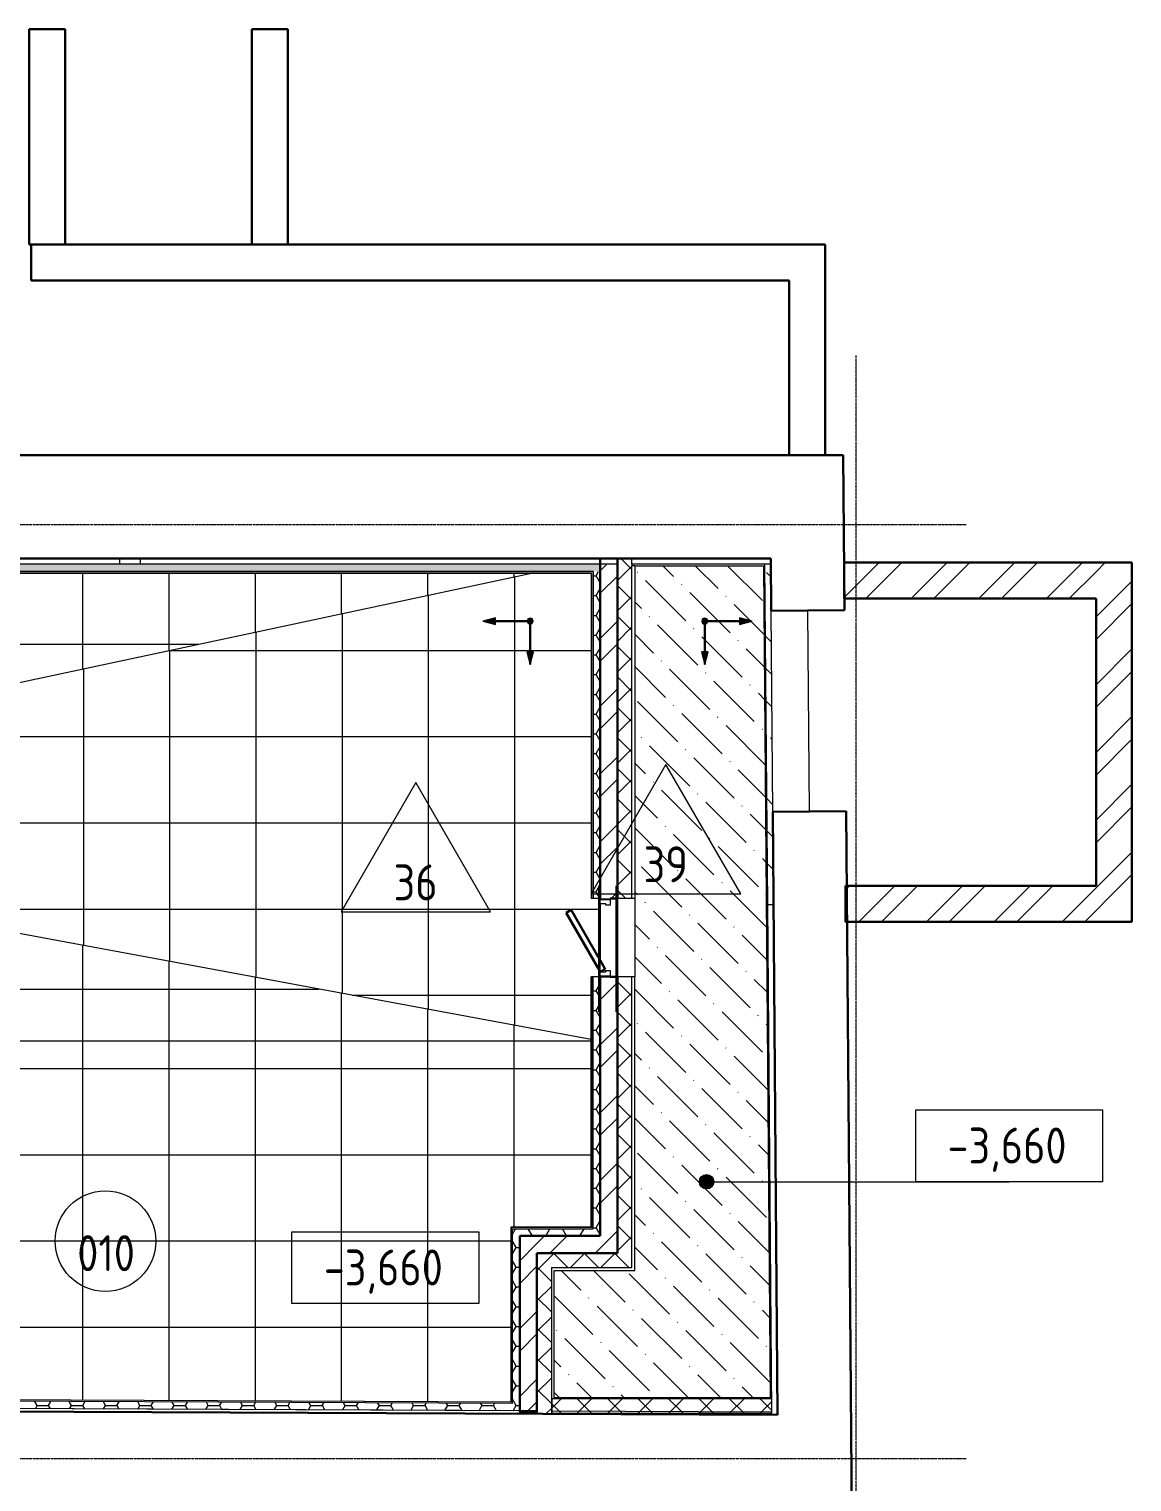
# Model space of a CAD drawing. Header units: millimetres. Extents: x -11773 to 96226, y -4908 to 46494.
# Drawn here: x 49593 to 57267, y 36382 to 46494 of the extents above; entities that cross this region are included whole.
import ezdxf

# ---------------------------------------------------------------- set-up
doc = ezdxf.new("R2010")
doc.units = ezdxf.units.MM
doc.linetypes.add('ADSK_Линия сетки', pattern=[25, 20, -2.5, 0, -2.5])
for name, color, linetype, lineweight in [('Аннотация', 7, 'Continuous', 9), ('Двери', 7, 'Continuous', 9), ('Каркас', 7, 'Continuous', 18), ('Марки', 7, 'Continuous', 20), ('Марки помещений', 7, 'Continuous', 20), ('Оси', 7, 'Continuous', 9), ('Отметки', 7, 'Continuous', 9), ('Перекрытие', 7, 'Continuous', 18), ('Перекрытие штриховка', 7, 'Continuous', 18), ('Стены внутренние', 7, 'Continuous', 18), ('Стены несущие', 7, 'Continuous', 30), ('Стены отделка', 7, 'Continuous', 30), ('Стены штриховка', 7, 'Continuous', 9), ('Узлы', 7, 'Continuous', 18)]:
    doc.layers.add(name, color=color, linetype=linetype, lineweight=lineweight)
doc.layers.add('Линии', color=7, linetype='Continuous', lineweight=9, true_color=0x00a600)
doc.styles.add('GOST Common_1', font='GOST_Common.ttf', dxfattribs={"width": 0.9, "height": 250})
doc.styles.add('GOST Common_2', font='GOST_Common.ttf', dxfattribs={"width": 0.9, "height": 250})
pattern_1 = [(45, (0, 0), (-235.7317, 235.7317), []), (45, (157.15, 0), (-235.7317, 235.7317), [])]
pattern_2 = [(45, (0, 0), (-106.06602, 106.06602), []), (135, (0, 0), (-106.06602, -106.06602), [])]
pattern_3 = [(0, (0, 0), (119.062, 68.741), [79.375, -158.75]), (120, (0, 0), (-119.06295, 68.74108), [79.375, -158.75]), (60, (0, 0), (5e-05, 137.48208), [0, -158.75, 79.375, 0])]

# ---------------------------------------------------------------- blocks, each defined once
blk = doc.blocks.new('AC_Дверь_Однопольная_Стальная - 545х1295 Л нов Д2п-6472559-План полов подвала')
at = {"layer": 'Двери', "lineweight": 30}
for p, q in [((-216, 73), (174, 298)), ((194, 263), (-136, 73)), ((174, 298), (194, 263)), ((-238, 60), (-236, 61)), ((-218, 25), (-238, 60)), ((-156, 61), (-218, 25)), ((-146, 67), (-147, 66))]:
    blk.add_line(p, q, dxfattribs=at)
at = {"layer": 'Двери'}
for p, q in [((-273, 60), (-268, 60)), ((-273, -10), (-273, 60)), ((-268, 60), (-238, 60)), ((-268, -10), (-268, 60)), ((-268, 60), (-268, -10)), ((-238, 60), (-238, 20)), ((-238, 20), (-228, 20)), ((-228, 20), (-228, -10)), ((227, 20), (237, 20)), ((227, -10), (227, 20)), ((237, 60), (267, 60)), ((237, 20), (237, 60)), ((267, 60), (267, -10)), ((267, 60), (272, 60)), ((267, -10), (267, 60)), ((272, 60), (272, -10)), ((-268, -10), (-273, -10)), ((-228, -10), (-268, -10)), ((267, -10), (227, -10)), ((272, -10), (267, -10))]:
    blk.add_line(p, q, dxfattribs=at)
blk = doc.blocks.new('Перемычка_ 2Арматуры - ПР-1-5232563-План полов подвала')
at = {"layer": 'Каркас', "lineweight": 9}
blk.add_line((515, -140), (-361, -140), dxfattribs=at)
blk = doc.blocks.new('Уголок РП _ГОСТ 8509-93_ - Арматура-5245388-План полов подвала')
at = {"layer": 'Каркас', "lineweight": 9}
for p, q in [((-515, 0), (-515, -1)), ((361, 0), (-515, 0)), ((-515, -3), (-515, -1)), ((-515, -6), (-515, -3)), ((361, -6), (-515, -6)), ((-515, -6), (-515, -7)), ((-515, -12), (-515, -7)), ((-515, -12), (361, -12))]:
    blk.add_line(p, q, dxfattribs=at)
blk = doc.blocks.new('Уголок РП _ГОСТ 8509-93_ - Арматура-5245389-План полов подвала')
at = {"layer": 'Каркас', "lineweight": 9}
for p, q in [((-515, 7), (-515, 12)), ((361, 12), (-515, 12)), ((-515, 7), (-515, 6)), ((-515, 6), (361, 6)), ((-515, 3), (-515, 6)), ((-515, 1), (-515, 3)), ((-515, 1), (-515, 0)), ((-515, 0), (361, 0))]:
    blk.add_line(p, q, dxfattribs=at)
blk = doc.blocks.new('Уголок РП _ГОСТ 8509-93_ - L50x5-5373695-План полов подвала')
at = {"layer": 'Каркас', "lineweight": 9}
blk.add_line((770, 45), (770, 45), dxfattribs=at)
blk = doc.blocks.new('Уголок РП _ГОСТ 8509-93_ - Арматура-5311671-План полов подвала')
at = {"layer": 'Каркас', "lineweight": 9}
for p, q in [((-575, -6), (-575, -6)), ((575, -6), (575, -6))]:
    blk.add_line(p, q, dxfattribs=at)
blk = doc.blocks.new('Перемычка- 2Уголка_Полоса - ПР-7-5311741-План полов подвала')
at = {"layer": 'Каркас', "lineweight": 9}
blk.add_line((650, -140), (-650, -140), dxfattribs=at)
blk = doc.blocks.new('ADSK_Марка_Помещение_ОдноЗначение - Номер-159740-План полов подвала')
at = {"layer": 'Марки помещений'}
blk.add_circle((0, 0), 3.5, dxfattribs=at)
blk = doc.blocks.new('ADSK_Марка_ПерекрытиеПол - Экземпляр_Отделка пола-158379-План полов подвала')
at = {"layer": 'Марки', "color": 1, "true_color": 0xff0000}
for p, q in [((0, 9), (-5.2, 0)), ((5.2, 0), (0, 9)), ((-5.2, 0), (5.2, 0))]:
    blk.add_line(p, q, dxfattribs=at)
blk = doc.blocks.new('Высотные отметки - Рамка-12095-План полов подвала')
at = {"layer": 'Аннотация', "lineweight": 20}
for p, q in [((-6.5, 0), (-6.5, 5)), ((-6.5, 5), (6.5, 5)), ((6.5, 5), (6.5, 0)), ((6.5, 0), (-6.5, 0))]:
    blk.add_line(p, q, dxfattribs=at)

msp = doc.modelspace()

# ---------------------------------------------------------------- hatches: boundary and pattern name
at = {"layer": 'Отметки'}
h = msp.add_hatch(color=256, dxfattribs=at)
edge = h.paths.add_edge_path()
edge.add_arc((54307.42, 38471.402), 50, 0, 360)
at = {"layer": 'Перекрытие штриховка', "lineweight": 9, "true_color": 0x787878}
h = msp.add_hatch(dxfattribs=at)
h.set_pattern_fill('FP_18', color=8, style=0, pattern_type=2)
h.set_pattern_definition([(0, (38567.3, 21221.9), (0, 599.7), []), (90, (38567.3, 21221.9), (-600, 4e-14), [])])
h.paths.add_polyline_path([(46025.737, 42706.805), (46025.7, 42708.805), (46023.759, 42708.777), (46025.731, 42706.811)])
h.paths.add_polyline_path([(47243.062, 41544.996), (47649.57, 41544.996), (53089.683, 42706.805), (46025.737, 42706.805), (46025.785, 42691.334), (46649.57, 41544.996)])
h.paths.add_polyline_path([(50224.949, 42768.805), (50364.949, 42768.805), (50364.949, 42808.805), (50224.949, 42808.805)])
h = msp.add_hatch(dxfattribs=at)
h.set_pattern_fill('FP_19', color=8, style=0, pattern_type=2)
h.set_pattern_definition([(0, (38573.3, 21168.8), (0, 600), []), (90, (38573.3, 21168.8), (-599.986, 4e-14), [])])
h.paths.add_polyline_path([(53505.293, 39460.964), (53505.293, 39896.579), (53554.693, 39896.579), (53554.693, 39953.403), (53329.793, 40342.941), (53364.434, 40362.941), (53554.693, 40033.403), (53554.693, 40441.579), (53505.293, 40441.579), (53505.293, 42706.805), (53089.683, 42706.805), (47649.57, 41544.996), (47649.57, 40544.996), (53329.793, 39493.453)])
h.paths.add_polyline_path([(53505.293, 42706.805), (53507.293, 42708.805), (53505.293, 42708.805)])
h = msp.add_hatch(dxfattribs=at)
h.set_pattern_fill('FP_46', color=8, style=0, pattern_type=2)
h.set_pattern_definition([(135, (0, 0), (-308.69666, 84.19025), [396.875, -79.375, 3.353, -76.022])])
h.paths.add_polyline_path([(53542.703, 36967.175), (54751.005, 36967.175), (54703.921, 42758.805), (53807.39, 42758.805), (53807.39, 37853.889), (53247.466, 37853.889), (53247.466, 36967.175), (53310.077, 36967.175)])
h.paths.add_polyline_path([(54733.118, 40397.397), (54773.117, 40397.722), (54753.516, 42768.805), (54713.84, 42768.805), (54732.511, 40472.064)])
h = msp.add_hatch(dxfattribs=at)
h.set_pattern_fill('FP_17', color=8, style=0, pattern_type=2)
h.set_pattern_definition([(0, (38567.3, 21224.14), (0, 599.6), []), (90, (38567.3, 21224.14), (-600, 4e-14), [])])
h.paths.add_polyline_path([(46035.633, 39511.486), (46033.67, 39509.486), (46035.639, 39509.486)])
h.paths.add_polyline_path([(53329.793, 39449.486), (53505.293, 39449.486), (53505.293, 39460.964), (47649.57, 40544.996), (46649.57, 40544.996), (46035.462, 39566.729), (46035.639, 39511.486), (48561.297, 39511.486), (48561.297, 39509.486), (48563.297, 39509.486), (48563.297, 39449.486), (49342.942, 39449.486)])
h = msp.add_hatch(dxfattribs=at)
h.set_pattern_fill('FP_51', color=8, style=0, pattern_type=2)
h.set_pattern_definition([(270, (51167.3, 39859), (600, 4e-14), []), (0, (51167.3, 39859), (0, 600), [])])
h.paths.add_polyline_path([(52945.466, 36938.917), (52945.466, 38153.889), (52947.466, 38153.889), (52947.469, 38155.889), (53505.293, 38155.889), (53505.293, 39449.486), (48563.297, 39449.486), (48563.297, 39104.486), (48451.297, 39104.486), (48451.297, 39044.486), (48421.297, 39044.486), (48421.297, 39054.486), (48381.297, 39054.486), (48415.938, 39034.486), (48381.297, 38974.486), (48381.297, 38084.486), (48421.297, 38084.486), (48421.297, 38094.486), (48451.297, 38094.486), (48451.297, 38034.486), (48563.297, 38034.486), (48563.297, 36958.917), (52889.581, 36939.172)])
h.paths.add_polyline_path([(52947.466, 36936.908), (52947.466, 36938.908), (52945.52, 36938.862)])
h.paths.add_polyline_path([(48561.297, 36956.926), (48563.297, 36958.917), (48561.297, 36958.917), (48561.297, 36956.972)])
h.paths.add_polyline_path([(53507.293, 38153.889), (53505.293, 38155.889), (53505.293, 38153.889)])
at = {"layer": 'Стены внутренние', "lineweight": 9}
h = msp.add_hatch(dxfattribs=at)
h.set_pattern_fill('FP_43', color=256, style=0, pattern_type=2)
h.set_pattern_definition(pattern_2)
h.paths.add_polyline_path([(53687.39, 37873.889), (53787.39, 37874.107), (53787.39, 39630.107), (53687.39, 39630.107), (53687.39, 37973.889)])
h.paths.add_polyline_path([(53687.39, 40530.107), (53787.39, 40530.107), (53787.39, 42808.805), (53687.39, 42808.253), (53687.39, 40641.024)])
h = msp.add_hatch(dxfattribs=at)
h.set_pattern_fill('FP_36', color=256, style=0, pattern_type=2)
h.set_pattern_definition(pattern_1)
h.paths.add_polyline_path([(55642.584, 42530.107), (57017.397, 42530.107), (57017.397, 42780.107), (55264.782, 42780.107), (55265.798, 42530.107), (55266.456, 42530.107)])
h = msp.add_hatch(dxfattribs=at)
h.set_pattern_fill('FP_36', color=256, style=0, pattern_type=2)
h.set_pattern_definition(pattern_1)
h.paths.add_polyline_path([(57267.397, 40530.107), (57267.397, 42780.107), (57017.397, 42780.107), (57017.397, 40530.107)])
h = msp.add_hatch(dxfattribs=at)
h.set_pattern_fill('FP_52', color=256, style=0, pattern_type=2)
h.set_pattern_definition(pattern_3)
h.paths.add_polyline_path([(47752.42, 42718.805), (53567.293, 42718.805), (53567.293, 42768.805), (47749.21, 42768.805), (47749.21, 42718.805)])
h.paths.add_polyline_path([(45981.662, 42718.805), (46729.21, 42718.805), (46728.21, 42768.805), (45963.545, 42768.805), (45963.7, 42718.805)])
h = msp.add_hatch(dxfattribs=at)
h.set_pattern_fill('FP_52', color=256, style=0, pattern_type=2)
h.set_pattern_definition(pattern_3)
h.paths.add_polyline_path([(53517.293, 38143.889), (53567.293, 38143.889), (53567.293, 39630.107), (53517.293, 39630.107), (53517.293, 39104.486)])
h.paths.add_polyline_path([(53567.293, 40530.107), (53567.293, 42718.805), (53517.293, 42718.805), (53517.293, 40530.107), (53542.703, 40530.107)])
h = msp.add_hatch(dxfattribs=at)
h.set_pattern_fill('FP_36', color=256, style=0, pattern_type=2)
h.set_pattern_definition(pattern_1)
h.paths.add_polyline_path([(53687.293, 37973.889), (53687.293, 39630.107), (53567.293, 39630.107), (53567.293, 37973.889)])
h.paths.add_polyline_path([(53687.293, 40530.107), (53687.293, 42768.805), (53567.293, 42768.805), (53567.293, 40530.107)])
h = msp.add_hatch(dxfattribs=at)
h.set_pattern_fill('FP_52', color=256, style=0, pattern_type=2)
h.set_pattern_definition(pattern_3)
h.paths.add_polyline_path([(53559.993, 39630.107), (53567.293, 39630.107), (53566.193, 39654.079), (53554.693, 39654.079), (53554.693, 39896.579), (53517.293, 39896.579), (53517.293, 39630.107), (53559.987, 39630.107)])
h.paths.add_polyline_path([(53554.693, 40441.579), (53554.693, 40530.107), (53517.293, 40530.107), (53517.699, 40441.579), (53542.703, 40441.579)])
h.paths.add_polyline_path([(53566.693, 40441.579), (53567.293, 40441.579), (53566.693, 40472.064)])
h = msp.add_hatch(dxfattribs=at)
h.set_pattern_fill('FP_36', color=256, style=0, pattern_type=2)
h.set_pattern_definition(pattern_1)
h.paths.add_polyline_path([(53567.293, 39630.107), (53687.293, 39630.107), (53687.293, 39654.079), (53675.293, 39654.079), (53675.293, 39896.579), (53567.293, 39896.579), (53567.293, 39796.224)])
h.paths.add_polyline_path([(53637.293, 40441.579), (53675.293, 40441.579), (53675.293, 40530.107), (53567.293, 40530.107), (53567.293, 40441.579)])
h = msp.add_hatch(dxfattribs=at)
h.set_pattern_fill('FP_43', color=256, style=0, pattern_type=2)
h.set_pattern_definition(pattern_2)
h.paths.add_polyline_path([(53787.39, 39630.107), (53787.39, 39896.579), (53687.39, 39896.579), (53687.39, 39630.107)])
h.paths.add_polyline_path([(53787.39, 40441.579), (53787.39, 40530.107), (53687.39, 40530.107), (53687.39, 40441.579)])
h = msp.add_hatch(dxfattribs=at)
h.set_pattern_fill('FP_36', color=256, style=0, pattern_type=2)
h.set_pattern_definition(pattern_1)
h.paths.add_polyline_path([(57017.397, 40280.107), (57267.397, 40280.107), (57267.397, 40530.107), (55282.058, 40530.107), (55284.09, 40280.107), (55642.584, 40280.107)])
h = msp.add_hatch(dxfattribs=at)
h.set_pattern_fill('FP_52', color=256, style=0, pattern_type=2)
h.set_pattern_definition(pattern_3)
h.paths.add_polyline_path([(53007.466, 36926.634), (53007.466, 38143.889), (52957.466, 38143.889), (52957.466, 36926.862)])
h = msp.add_hatch(dxfattribs=at)
h.set_pattern_fill('FP_52', color=256, style=0, pattern_type=2)
h.set_pattern_definition(pattern_3)
h.paths.add_polyline_path([(53007.466, 38093.889), (53567.293, 38093.889), (53567.293, 38143.889), (53007.466, 38143.889)])
h = msp.add_hatch(dxfattribs=at)
h.set_pattern_fill('FP_36', color=256, style=0, pattern_type=2)
h.set_pattern_definition(pattern_1)
h.paths.add_polyline_path([(53127.466, 36866.638), (53127.466, 38093.889), (53007.466, 38093.889), (53007.466, 36866.638)])
h = msp.add_hatch(dxfattribs=at)
h.set_pattern_fill('FP_36', color=256, style=0, pattern_type=2)
h.set_pattern_definition(pattern_1)
h.paths.add_polyline_path([(53127.466, 37973.889), (53567.293, 37973.889), (53567.293, 38093.889), (53127.466, 38093.889), (53127.466, 38034.486)])
h = msp.add_hatch(dxfattribs=at)
h.set_pattern_fill('FP_43', color=256, style=0, pattern_type=2)
h.set_pattern_definition(pattern_2)
h.paths.add_polyline_path([(53127.466, 37873.889), (53687.39, 37873.889), (53687.293, 37973.889), (53127.466, 37973.889)])
h = msp.add_hatch(dxfattribs=at)
h.set_pattern_fill('FP_43', color=256, style=0, pattern_type=2)
h.set_pattern_definition(pattern_2)
h.paths.add_polyline_path([(53227.466, 36855.63), (53227.466, 37873.889), (53127.466, 37873.889), (53127.466, 36856.086)])
h = msp.add_hatch(dxfattribs=at)
h.set_pattern_fill('FP_52', color=256, style=0, pattern_type=2)
h.set_pattern_definition(pattern_3)
h.paths.add_polyline_path([(53007.466, 36876.633), (53007.466, 36926.634), (48551.297, 36946.972), (48551.297, 36896.971), (52572.198, 36878.62)])
h = msp.add_hatch(dxfattribs=at)
h.set_pattern_fill('FP_43', color=256, style=0, pattern_type=2)
h.set_pattern_definition(pattern_2)
h.paths.add_polyline_path([(54676.685, 36861.144), (54761.867, 36861.144), (54756.525, 36868.651), (54761.806, 36868.627), (54761.005, 36961.144), (53230.226, 36961.144), (53230.226, 36875.617), (53232.719, 36875.606), (53230.226, 36861.144), (53807.39, 36861.144)])
at = {"layer": 'Узлы', "true_color": 0xff0000}
for points in [[(52838.309, 42350.434), (52838.309, 42396.042), (52750.139, 42372.417), (52785.276, 42363.656)], [(53080.354, 42353.656), (53085.53, 42354.338), (53090.354, 42356.336), (53094.496, 42359.514), (53097.674, 42363.656), (53099.672, 42368.48), (53100.354, 42373.656), (53099.672, 42378.833), (53097.674, 42383.656), (53094.496, 42387.799), (53090.354, 42390.977), (53085.53, 42392.975), (53080.354, 42393.656), (53075.177, 42392.975), (53070.354, 42390.977), (53066.211, 42387.799), (53063.033, 42383.656), (53061.035, 42378.833), (53060.354, 42373.656), (53061.035, 42368.48), (53063.033, 42363.656), (53066.211, 42359.514), (53070.354, 42356.336), (53075.177, 42354.338)], [(54294.426, 42353.656), (54299.603, 42354.338), (54304.426, 42356.336), (54308.568, 42359.514), (54311.747, 42363.656), (54313.745, 42368.48), (54314.426, 42373.656), (54313.745, 42378.833), (54311.747, 42383.656), (54308.568, 42387.799), (54304.426, 42390.977), (54299.603, 42392.975), (54294.426, 42393.656), (54289.25, 42392.975), (54284.426, 42390.977), (54280.284, 42387.799), (54277.106, 42383.656), (54275.108, 42378.833), (54274.426, 42373.656), (54275.108, 42368.48), (54277.106, 42363.656), (54280.284, 42359.514), (54284.426, 42356.336), (54289.25, 42354.338)], [(54536.471, 42350.434), (54624.641, 42372.417), (54536.471, 42396.042), (54536.471, 42353.656)], [(53080.354, 42070.835), (53102.337, 42159.005), (53056.728, 42159.005), (53070.354, 42108.155)], [(54294.426, 42070.835), (54318.051, 42159.005), (54272.443, 42159.005), (54284.426, 42110.943)]]:
    msp.add_hatch(color=1, dxfattribs=at).paths.add_polyline_path(points)

# ---------------------------------------------------------------- linework, layer by layer
at = {"layer": 'Линии', "color": 1, "lineweight": 18, "true_color": 0xff0000}
for p, q in [((52838.309, 42396.042), (52750.139, 42372.417)), ((52750.139, 42372.417), (52838.309, 42350.434)), ((52838.309, 42350.434), (52838.309, 42396.042)), ((54536.471, 42396.042), (54536.471, 42350.434)), ((54624.641, 42372.417), (54536.471, 42396.042)), ((54536.471, 42350.434), (54624.641, 42372.417)), ((53056.728, 42159.005), (53080.354, 42070.835)), ((53102.337, 42159.005), (53056.728, 42159.005)), ((53080.354, 42070.835), (53102.337, 42159.005)), ((54318.051, 42159.005), (54272.443, 42159.005)), ((54272.443, 42159.005), (54294.426, 42070.835)), ((54294.426, 42070.835), (54318.051, 42159.005))]:
    msp.add_line(p, q, dxfattribs=at)
at = {"layer": 'Линии', "color": 1, "lineweight": 30, "true_color": 0xff0000}
for p, q in [((53080.354, 42373.656), (52780.354, 42373.656)), ((53080.354, 42373.656), (53080.354, 42073.656)), ((54294.426, 42373.656), (54294.426, 42073.656)), ((54294.426, 42373.656), (54594.426, 42373.656))]:
    msp.add_line(p, q, dxfattribs=at)
at = {"layer": 'Линии', "color": 1, "lineweight": 18, "true_color": 0xff0000}
for centre, start, end in [((53080.354, 42373.656), 0, 180), ((53080.354, 42373.656), 180, 0), ((54294.426, 42373.656), 0, 180), ((54294.426, 42373.656), 180, 0)]:
    msp.add_arc(centre, 20, start, end, dxfattribs=at)
at = {"layer": 'Оси', "linetype": 'ADSK_Линия сетки'}
for p, q in [((55349.565, 4292.971), (55349.565, 44222.998)), ((-10973.221, 43045), (56115, 43045)), ((-10973.221, 36545), (56115, 36545))]:
    msp.add_line(p, q, dxfattribs=at)
at = {"layer": 'Отметки', "lineweight": 20}
msp.add_line((54307.42, 38471.402), (56412.578, 38471.402), dxfattribs=at)
at = {"layer": 'Отметки'}
msp.add_circle((54307.42, 38471.402), 50, dxfattribs=at)
at = {"layer": 'Перекрытие'}
for p, q in [((47649.57, 41544.996), (53089.683, 42706.805)), ((54767.854, 41045.154), (54756.473, 42445.108)), ((55022.845, 41047.227), (55011.464, 42447.181)), ((53505.293, 39460.964), (47649.57, 40544.996)), ((53567.293, 40406.579), (53567.293, 40011.579)), ((53807.39, 40441.579), (53807.39, 39896.579)), ((53505.293, 39449.486), (48563.297, 39449.486))]:
    msp.add_line(p, q, dxfattribs=at)
at = {"layer": 'Стены несущие'}
for p, q in [((49593.559, 46493.523), (49593.559, 44993.523)), ((49843.559, 46493.523), (49593.559, 46493.523)), ((49843.559, 44993.523), (49843.559, 46493.523)), ((51143.559, 46493.523), (51143.559, 44993.523)), ((51393.559, 46493.523), (51143.559, 46493.523)), ((51393.559, 44993.523), (51393.559, 46493.523)), ((49593.559, 44993.523), (55132.609, 44993.523)), ((49607.609, 44993.523), (49607.609, 44743.523)), ((55132.609, 43528.805), (55132.609, 44993.523)), ((49607.609, 44743.523), (54882.609, 44743.523)), ((54882.609, 44743.523), (54882.609, 43528.805)), ((55257.679, 43528.805), (47719.21, 43528.805)), ((55266.456, 42449.254), (55257.679, 43528.805)), ((47749.21, 42808.805), (54753.516, 42808.805)), ((53567.293, 42808.253), (53687.293, 42808.253)), ((53567.293, 40441.579), (53567.293, 42808.253)), ((53687.293, 40530.107), (53687.293, 42808.253)), ((53687.39, 42808.253), (53687.39, 40441.579)), ((54753.516, 42808.805), (54756.473, 42445.108)), ((57267.397, 42780.107), (55264.782, 42780.107)), ((55264.782, 42780.107), (55264.782, 42530.107)), ((57267.397, 40280.107), (57267.397, 42780.107)), ((55264.782, 42530.107), (57017.397, 42530.107)), ((57017.397, 42530.107), (57017.397, 40530.107)), ((54756.473, 42445.108), (55266.456, 42449.254)), ((55277.837, 41049.3), (54767.854, 41045.154)), ((54767.854, 41045.154), (54801.972, 36848.443)), ((55435.968, 21598.163), (55277.837, 41049.3)), ((57017.397, 40530.107), (55274.6, 40530.107)), ((55274.6, 40530.107), (55274.6, 40280.107)), ((53637.293, 40441.579), (53676.293, 40441.579)), ((53680.591, 40441.579), (53681.993, 40441.579)), ((55274.6, 40280.107), (57267.397, 40280.107)), ((53567.293, 38093.889), (53567.293, 39896.579)), ((53637.293, 39896.579), (53676.293, 39896.579)), ((53680.479, 39896.579), (53681.993, 39896.579)), ((53687.39, 39896.579), (53687.39, 37973.889)), ((53687.293, 37973.889), (53687.293, 39654.079)), ((53007.466, 38093.889), (53007.466, 36866.638)), ((53567.293, 38093.889), (53007.466, 38093.889)), ((53127.466, 36866.638), (53127.466, 37973.889)), ((53127.466, 37973.889), (53687.293, 37973.889)), ((48000.264, 36879.487), (54801.972, 36848.443)), ((53007.466, 36866.638), (53127.466, 36866.638))]:
    msp.add_line(p, q, dxfattribs=at)
at = {"layer": 'Стены отделка', "lineweight": 9}
for p, q in [((50224.949, 42768.805), (50224.949, 42808.805)), ((50364.949, 42808.805), (50364.949, 42768.805)), ((54753.516, 42768.805), (54753.516, 42808.805)), ((53687.39, 42768.805), (47749.21, 42768.805)), ((53517.293, 42718.805), (47749.21, 42718.805)), ((47749.21, 42706.805), (53505.293, 42706.805)), ((53505.293, 42706.805), (53505.293, 40441.579)), ((53517.293, 42718.805), (53517.293, 40441.579)), ((53787.39, 42768.805), (53787.39, 42758.805)), ((54753.516, 42768.805), (53787.39, 42768.805)), ((53807.39, 42758.805), (53807.39, 40441.579)), ((53807.39, 42758.805), (54703.921, 42758.805)), ((54703.921, 42758.805), (54751.005, 36967.175)), ((54733.118, 40397.397), (54713.84, 42768.805)), ((53554.693, 40441.579), (53505.293, 40441.579)), ((53561.395, 40441.579), (53559.993, 40441.579)), ((53567.293, 40441.579), (53565.693, 40441.579)), ((53807.39, 40441.579), (53687.39, 40441.579)), ((54773.117, 40397.722), (54733.118, 40397.397)), ((53505.293, 38155.889), (53505.293, 39896.579)), ((53554.693, 39896.579), (53505.293, 39896.579)), ((53517.293, 38143.889), (53517.293, 39896.579)), ((53561.507, 39896.579), (53559.993, 39896.579)), ((53567.293, 39896.579), (53565.693, 39896.579)), ((53807.39, 39896.579), (53687.39, 39896.579)), ((53807.39, 37853.889), (53807.39, 39896.579)), ((52945.466, 38153.889), (52945.466, 36938.917)), ((53505.293, 38155.889), (52947.466, 38155.889)), ((52957.466, 36926.862), (52957.466, 38143.889)), ((52957.466, 38143.889), (53517.293, 38143.889)), ((53567.293, 38093.889), (53567.293, 38093.889)), ((53687.39, 37973.889), (53687.293, 37973.889)), ((53227.466, 37873.889), (53787.39, 37873.889)), ((53227.466, 37873.889), (53227.466, 36875.63)), ((53247.466, 36967.175), (53247.466, 37853.889)), ((53247.466, 37853.889), (53807.39, 37853.889)), ((52957.466, 36926.862), (48551.297, 36946.972)), ((48563.297, 36958.917), (52945.466, 36938.917)), ((53247.466, 36961.144), (53227.466, 36961.144)), ((53230.226, 36961.144), (53230.226, 36861.144)), ((54751.005, 36967.175), (53247.466, 36967.175)), ((53127.466, 36876.086), (48005.737, 36899.462)), ((53007.466, 36876.633), (48501.297, 36897.2)), ((54761.806, 36868.627), (53227.466, 36875.63)), ((53230.226, 36861.144), (54761.867, 36861.144)), ((54761.867, 36861.144), (54761.806, 36868.627)), ((54802.063, 36868.443), (54801.809, 36868.444)), ((54801.972, 36848.443), (54802.063, 36868.443))]:
    msp.add_line(p, q, dxfattribs=at)
at = {"layer": 'Стены штриховка'}
for p, q in [((53687.39, 42808.805), (53687.39, 42808.253)), ((53787.39, 42768.805), (53787.39, 42808.805)), ((47749.21, 42708.805), (53507.293, 42708.805)), ((53507.293, 42708.805), (53507.293, 40441.579)), ((53787.39, 40441.579), (53787.39, 42758.805)), ((53807.39, 42758.805), (53787.39, 42758.805)), ((54761.806, 36868.627), (54733.118, 40397.397)), ((53507.293, 39896.579), (53507.293, 38153.889)), ((53787.39, 37873.889), (53787.39, 39896.579)), ((52947.466, 38155.889), (52945.466, 38155.889)), ((52945.466, 38155.889), (52945.466, 38153.889)), ((53507.293, 38153.889), (52945.466, 38153.889)), ((52947.466, 38155.889), (52947.466, 36936.908)), ((52947.466, 36936.908), (48561.297, 36956.926)), ((54761.054, 36961.144), (53247.466, 36961.144)), ((54751.005, 36967.175), (54761.005, 36967.175)), ((53127.466, 36866.638), (53127.466, 36856.086)), ((53227.466, 36875.63), (53227.466, 36855.63))]:
    msp.add_line(p, q, dxfattribs=at)

# ---------------------------------------------------------------- block references
at = {"layer": 'Двери', "color": 8, "true_color": 0x7f7f7f, "rotation": 89.99999999999993}
msp.add_blockref('AC_Дверь_Однопольная_Стальная - 545х1295 Л нов Д2п-6472559-План полов подвала', (53627.293, 40169.079), dxfattribs=at)
at = {"layer": 'Каркас'}
for name, p, rotation in [('Уголок РП _ГОСТ 8509-93_ - L50x5-5373695-План полов подвала', (53642.293, 42038.253), 269.9999999999986), ('Уголок РП _ГОСТ 8509-93_ - Арматура-5245389-План полов подвала', (53566.693, 40169.079), 89.99999999999966), ('Уголок РП _ГОСТ 8509-93_ - Арматура-5245388-План полов подвала', (53675.293, 40169.079), 89.99999999999893), ('Уголок РП _ГОСТ 8509-93_ - Арматура-5311671-План полов подвала', (53681.593, 38953.253), 89.99999999999893)]:
    msp.add_blockref(name, p, dxfattribs=dict(at, rotation=rotation))
at = {"layer": 'Каркас', "lineweight": 9}
for name, p, rotation in [('Перемычка_ 2Арматуры - ПР-1-5232563-План полов подвала', (53700.993, 40169.079), 269.9999999999993), ('Перемычка- 2Уголка_Полоса - ПР-7-5311741-План полов подвала', (53547.293, 39848.253), 89.99999999999946)]:
    msp.add_blockref(name, p, dxfattribs=dict(at, rotation=rotation))
at = {"layer": 'Марки', "color": 1, "true_color": 0xff0000, "xscale": 99.99999999999993, "yscale": 99.99999999999993, "zscale": 99.99999999999993}
for p in [(54024.719, 40476.121), (52283.806, 40350.254)]:
    msp.add_blockref('ADSK_Марка_ПерекрытиеПол - Экземпляр_Отделка пола-158379-План полов подвала', p, dxfattribs=at)
at = {"layer": 'Марки помещений', "xscale": 99.99999999999993, "yscale": 99.99999999999993, "zscale": 99.99999999999993}
msp.add_blockref('ADSK_Марка_Помещение_ОдноЗначение - Номер-159740-План полов подвала', (50124.232, 38058.037), dxfattribs=at)
at = {"layer": 'Отметки', "lineweight": 20, "xscale": 99.99999999999993, "yscale": 99.99999999999993, "zscale": 99.99999999999993}
for p in [(56412.578, 38471.402), (52072.463, 37623.083)]:
    msp.add_blockref('Высотные отметки - Рамка-12095-План полов подвала', p, dxfattribs=at)

# ---------------------------------------------------------------- texts
at = {"layer": 'Марки', "color": 1, "lineweight": 9, "true_color": 0xff0000, "char_height": 250, "width": 327.6, "attachment_point": 5, "line_spacing_factor": 1.022766, "style": 'GOST Common_2'}
for s, insert in [('\\pxqc,t1.44,2.88,4.32,5.76,7.2,8.64,10.08,11.52,12.96,14.4,15.84,17.28,18.72,20.16,21.6,23.04,24.48,25.92,27.36,28.8,30.24,31.68,33.12,34.56,36,37.44,38.88,40.32,41.76,43.2,44.64,46.08;39', (54023.687, 40680.547)), ('\\pxqc,t1.44,2.88,4.32,5.76,7.2,8.64,10.08,11.52,12.96,14.4,15.84,17.28,18.72,20.16,21.6,23.04,24.48,25.92,27.36,28.8,30.24,31.68,33.12,34.56,36,37.44,38.88,40.32,41.76,43.2,44.64,46.08;{36}', (52282.774, 40554.68))]:
    msp.add_mtext(s, dxfattribs=dict(at, insert=insert))
at = {"layer": 'Марки помещений', "lineweight": 9, "insert": (50129.174, 37974.455), "char_height": 250, "width": 441, "attachment_point": 5, "line_spacing_factor": 1.022766, "style": 'GOST Common_2'}
msp.add_mtext('\\pxqc,t1.8,3.6,5.4,7.2,9,10.8,12.6,14.4,16.2,18,19.8,21.6,23.4,25.2,27,28.8,30.6,32.4,34.2,36,37.8,39.6,41.4,43.2,45,46.8,48.6,50.4,52.2,54,55.8,57.6;{010}', dxfattribs=at)
at = {"layer": 'Отметки', "lineweight": 20, "char_height": 250, "width": 1028.82257, "attachment_point": 1, "line_spacing_factor": 1.022761, "style": 'GOST Common_1'}
for insert in [(55983.902, 38848.109), (51643.787, 37999.79)]:
    msp.add_mtext('-3,660', dxfattribs=dict(at, insert=insert))

doc.saveas('drawing.dxf')
